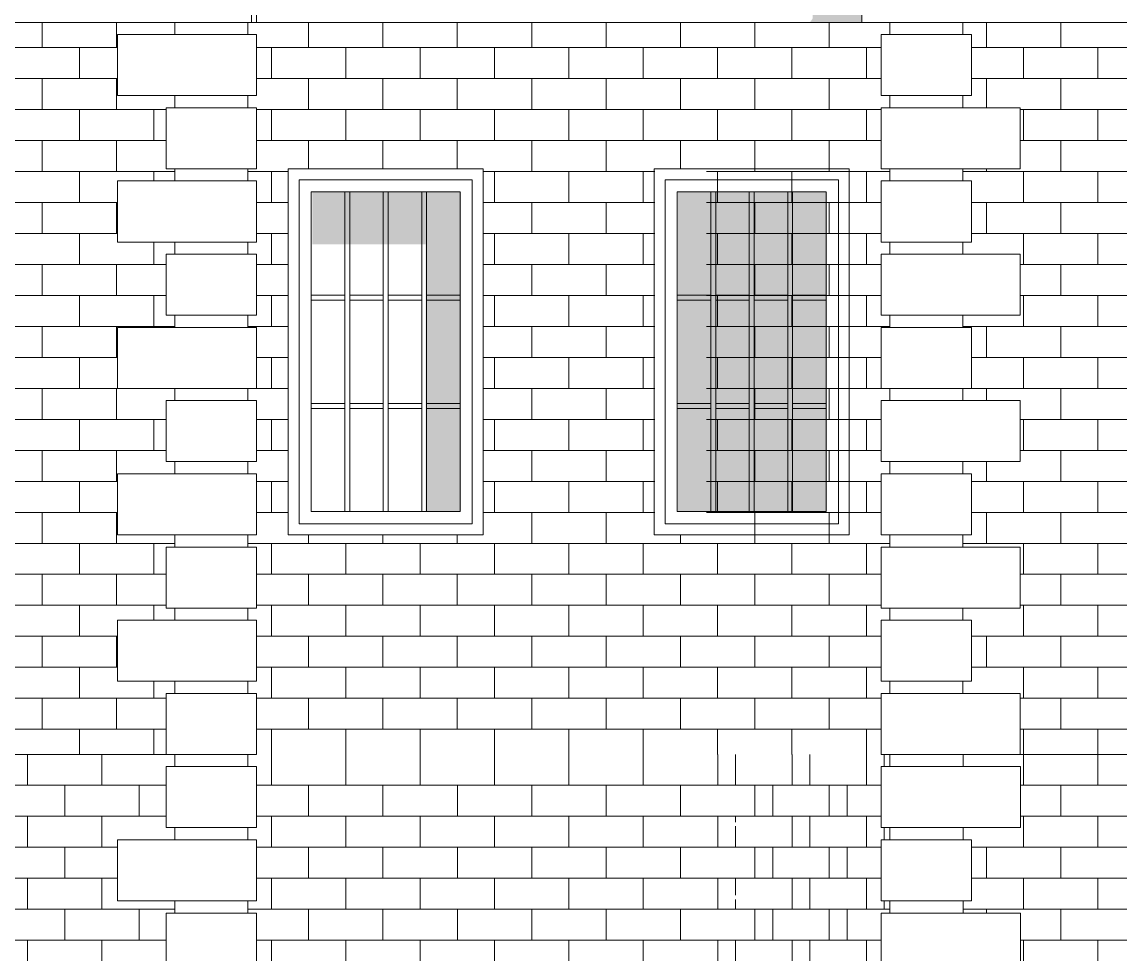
# Model space of a CAD drawing. Header units: feet. Extents: x -10410 to 374725, y -46422 to 88923.
# Drawn here: x 253658 to 258158, y 4969 to 8789 of the extents above; entities that cross this region are included whole.
import ezdxf

# ---------------------------------------------------------------- set-up
doc = ezdxf.new("R2010")
doc.units = ezdxf.units.FT
doc.header["$MEASUREMENT"] = 0
for name, color, linetype, lineweight in [('Интерьер - Мебель_Ном._пера__7', 7, 'Continuous', 20), ('Конструктив - Перекрытия_Ном._пера__120', 7, 'Continuous', 5), ('Конструктив - Стены Несущие_Ном._пера__1', 7, 'Continuous', 20), ('Конструктив - Стены Несущие_Ном._пера__120', 7, 'Continuous', 5)]:
    doc.layers.add(name, color=color, linetype=linetype, lineweight=lineweight)
doc.layers.add('Конструктив - Стены Несущие_Ном._пера__107', color=7, linetype='Continuous', lineweight=5, true_color=0xaaaaaa)
doc.layers.add('Конструктив - Стены Несущие_Ном._пера__161', color=7, linetype='Continuous', lineweight=15, true_color=0x6a6a6a)

msp = doc.modelspace()

# ---------------------------------------------------------------- hatches: boundary and pattern name
at = {"layer": 'Конструктив - Перекрытия_Ном._пера__120', "linetype": 'Continuous', "lineweight": 0, "true_color": 0x000000}
msp.add_hatch(color=18, dxfattribs=at).paths.add_polyline_path([(256898.9951, 8803.30715), (256887.62879, 8787.21991), (257099.5918, 8787.21988), (257099.5918, 9087.2199), (256898.9951, 9087.21987)])
at = {"layer": 'Конструктив - Стены Несущие_Ном._пера__107', "linetype": 'Continuous'}
h = msp.add_hatch(dxfattribs=at)
h.set_pattern_fill('ЧЕРЕПИЦА_02', color=256, style=0, pattern_type=2)
h.set_pattern_definition([(0, (252674.43, 7287.22), (0, 127), []), (90, (252674.43, 7287.22), (-304.8, 0), [127, -127]), (90, (252826.83, 7414.22), (-304.8, 0), [127, -127])])
h.paths.add_polyline_path([(251064.43283, 6937.2199), (251099.4328, 6937.2199), (251099.4328, 6687.21988), (251064.43283, 6687.21988), (251064.43283, 6637.21988), (251299.43283, 6637.21988), (251299.43283, 6387.21986), (251064.43283, 6387.21986), (251064.43283, 6337.21987), (251099.4328, 6337.21987), (251099.4328, 6087.2199), (251064.43283, 6087.2199), (251064.43283, 6037.2199), (251299.43283, 6037.2199), (251299.43283, 5787.21988), (254249.43283, 5787.21988), (254249.43283, 6037.2199), (254284.43281, 6037.2199), (254284.43281, 6087.2199), (254049.43281, 6087.2199), (254049.43281, 6337.21987), (254284.43281, 6337.21987), (254284.43281, 6387.21986), (254249.43283, 6387.21986), (254249.43283, 6637.21988), (254284.43281, 6637.21988), (254284.43281, 6687.21988), (254049.43281, 6687.21988), (254049.43281, 6937.2199), (254284.43281, 6937.2199), (254284.43281, 6987.21989), (254249.43283, 6987.21989), (254249.43283, 7237.21987), (254284.43281, 7237.21987), (254284.43281, 7287.21986), (254049.43281, 7287.21986), (254049.43281, 7537.21988), (254284.43281, 7537.21988), (254284.43281, 7587.21987), (254249.43283, 7587.21987), (254249.43283, 7837.21989), (254284.43281, 7837.21989), (254284.43281, 7887.21989), (254049.43281, 7887.21989), (254049.43281, 8137.21986), (254284.43281, 8137.21986), (254284.43281, 8187.2199), (254249.43283, 8187.2199), (254249.43283, 8437.21988), (254284.43281, 8437.21988), (254284.43281, 8487.21987), (254049.43281, 8487.21987), (254049.43281, 8737.21989), (254284.43281, 8737.21989), (254284.43281, 8787.21988), (251064.43283, 8787.21988), (251064.43283, 8737.21989), (251099.4328, 8737.21989), (251099.4328, 8487.21987), (251064.43283, 8487.21987), (251064.43283, 8437.21988), (251299.43283, 8437.21988), (251299.43283, 8187.2199), (251064.43283, 8187.2199), (251064.43283, 8137.21986), (251099.4328, 8137.21986), (251099.4328, 7887.21989), (251064.43283, 7887.21989), (251064.43283, 7837.21989), (251299.43283, 7837.21989), (251299.43283, 7587.21987), (251064.43283, 7587.21987), (251064.43283, 7537.21988), (251099.4328, 7537.21988), (251099.4328, 7287.21986), (251064.43283, 7287.21986), (251064.43283, 7237.21987), (251299.43283, 7237.21987), (251299.43283, 6987.21989), (251064.43283, 6987.21989)])
h.paths.add_polyline_path([(251949.37019, 7884.30984), (252149.37017, 7884.30984), (252149.37017, 6687.21988), (253049.37016, 6687.21988), (253049.37016, 7884.30984), (253249.37019, 7884.30984), (253249.37019, 8387.21988), (252599.36992, 8446.08595), (251949.37019, 8387.21993)], flags=0)
h = msp.add_hatch(dxfattribs=at)
h.set_pattern_fill('ЧЕРЕПИЦА_02', color=256, style=0, pattern_type=2)
h.set_pattern_definition([(0, (255899.45, 7287.22), (0, 127), []), (90, (255899.45, 7287.22), (-304.8, 0), [127, -127]), (90, (256051.85, 7414.22), (-304.8, 0), [127, -127])])
h.paths.add_polyline_path([(254584.43283, 6637.21988), (254619.43283, 6637.21988), (254619.43283, 6387.21988), (254584.43283, 6387.21988), (254584.43283, 6337.21988), (254619.43283, 6337.21988), (254619.43283, 6087.21987), (254584.43283, 6087.21987), (254584.43283, 6037.21987), (254619.43283, 6037.21987), (254619.43283, 5787.21987), (257179.472, 5787.21987), (257179.472, 6037.21987), (257214.472, 6037.21987), (257214.472, 6087.21987), (257179.47205, 6087.21987), (257179.47205, 6337.21988), (257214.472, 6337.21988), (257214.472, 6387.21988), (257179.47205, 6387.21988), (257179.47205, 6637.21992), (257214.472, 6637.21988), (257214.472, 6687.21988), (257179.47205, 6687.21988), (257179.47205, 6937.21983), (257214.472, 6937.21988), (257214.472, 6987.21988), (257179.47205, 6987.21984), (257179.47205, 7237.21984), (257214.472, 7237.21988), (257214.472, 7287.21988), (257179.47205, 7287.21984), (257179.47205, 7537.21988), (257214.472, 7537.21988), (257214.472, 7587.21988), (257179.47205, 7587.21988), (257179.47205, 7837.21988), (257214.472, 7837.21988), (257214.472, 7887.21988), (257179.47205, 7887.21988), (257179.47205, 8137.21989), (257214.472, 8137.21989), (257214.472, 8187.21989), (257179.47205, 8187.21989), (257179.47205, 8437.21989), (257214.472, 8437.21989), (257214.472, 8487.21989), (257179.47205, 8487.21989), (257179.47205, 8737.21989), (257214.472, 8737.21989), (257214.472, 8787.21989), (254584.43283, 8787.21989), (254584.43283, 8737.21989), (254619.43283, 8737.21989), (254619.43283, 8487.21989), (254584.43283, 8487.21989), (254584.43283, 8437.21989), (254619.43283, 8437.21989), (254619.43283, 8187.21989), (254584.43283, 8187.21989), (254584.43283, 8137.21989), (254619.43283, 8137.21989), (254619.43283, 7887.21988), (254584.43283, 7887.21988), (254584.43283, 7837.21988), (254619.43283, 7837.21988), (254619.43283, 7587.21988), (254584.43283, 7587.21988), (254584.43283, 7537.21988), (254619.43283, 7537.21988), (254619.43283, 7287.21988), (254584.43283, 7287.21988), (254584.43283, 7237.21988), (254619.43283, 7237.21988), (254619.43283, 6987.21988), (254584.43283, 6987.21988), (254584.43283, 6937.21988), (254619.43283, 6937.21988), (254619.43283, 6687.21988), (254584.43283, 6687.21988)])
h.paths.add_polyline_path([(254749.36841, 6687.21988), (254749.36841, 8187.21989), (255548.95576, 8187.21989), (255548.95576, 6687.21992)], flags=0)
h.paths.add_polyline_path([(256251.56283, 6687.21992), (256251.56283, 8187.21989), (257049.47205, 8187.21989), (257049.47205, 6687.21992)], flags=0)
h = msp.add_hatch(dxfattribs=at)
h.set_pattern_fill('ЧЕРЕПИЦА_02', color=256, style=0, pattern_type=2)
h.set_pattern_definition([(0, (258981.95, 7287.22), (0, 127), []), (90, (258981.95, 7287.22), (-304.8, 0), [127, -127]), (90, (259134.35, 7414.22), (-304.8, 0), [127, -127])])
h.paths.add_polyline_path([(257514.47197, 6387.21988), (257514.47197, 6337.21988), (257549.47198, 6337.21988), (257549.47198, 6087.21988), (257514.47197, 6087.21988), (257514.47197, 6037.21987), (257749.47198, 6037.21987), (257749.47198, 5787.21987), (260449.43288, 5787.21987), (260449.43288, 6087.21988), (260349.43284, 6087.21988), (260349.43284, 6337.21988), (260449.43288, 6337.21988), (260449.43288, 6687.21988), (260349.43284, 6687.21988), (260349.43284, 6937.21988), (260449.43288, 6937.21988), (260449.43288, 7287.21988), (260349.43284, 7287.21988), (260349.43284, 7537.21989), (260449.43288, 7537.21989), (260449.43288, 7887.21984), (260349.43284, 7887.21984), (260349.43284, 8137.21989), (260449.43288, 8137.21989), (260449.43288, 8487.21989), (260349.43284, 8487.21989), (260349.43284, 8737.2199), (260449.43288, 8737.2199), (260449.43288, 8787.2199), (257514.47197, 8787.2199), (257514.47197, 8737.2199), (257549.47198, 8737.2199), (257549.47198, 8487.21989), (257514.47197, 8487.21989), (257514.47197, 8437.21989), (257749.47198, 8437.21985), (257749.47198, 8187.21989), (257514.47197, 8187.21989), (257514.47197, 8137.21989), (257549.47198, 8137.21989), (257549.47198, 7887.21989), (257514.47197, 7887.21989), (257514.47197, 7837.21989), (257749.47198, 7837.21989), (257749.47198, 7587.21989), (257514.47197, 7587.21989), (257514.47197, 7537.21989), (257549.47198, 7537.21989), (257549.47198, 7287.21988), (257514.47197, 7287.21988), (257514.47197, 7237.21988), (257749.47198, 7237.21988), (257749.47198, 6987.21988), (257514.47197, 6987.21988), (257514.47197, 6937.21988), (257549.47198, 6937.21988), (257549.47198, 6687.21988), (257514.47197, 6687.21988), (257514.47197, 6637.21988), (257749.47198, 6637.21988), (257749.47198, 6387.21988)])
h.paths.add_polyline_path([(258250.0643, 7884.30982), (258450.0643, 7884.30982), (258450.0643, 6687.21988), (259350.06427, 6687.21988), (259350.06431, 7884.30982), (259550.06431, 7884.30982), (259550.06431, 8387.21989), (258900.06404, 8446.08594), (258250.0643, 8387.21994)], flags=0)
h = msp.add_hatch(dxfattribs=at)
h.set_pattern_fill('ЧЕРЕПИЦА_02', color=256, style=0, pattern_type=2)
h.set_pattern_definition([(0, (252766.93, 4137.22), (0, 127), []), (90, (252766.93, 4137.22), (-304.8, 0), [127, -127]), (90, (252919.33, 4264.22), (-304.8, 0), [127, -127])])
h.paths.add_polyline_path([(251249.43282, 2787.21988), (251249.43282, 2737.21988), (251349.43282, 2737.21988), (251349.43282, 2487.21988), (254046.76352, 2487.21988), (254046.76352, 2737.21988), (254278.42618, 2737.21988), (254278.42618, 2787.21988), (254049.43287, 2787.21988), (254049.43287, 3037.21988), (254278.42618, 3037.21988), (254278.42618, 3087.21988), (254249.43287, 3087.21988), (254249.43287, 3337.21988), (254284.43287, 3337.21988), (254284.43287, 3387.21988), (254049.43287, 3387.21988), (254049.43287, 3637.21988), (254284.43287, 3637.21988), (254284.43287, 3687.21988), (254249.43287, 3687.21988), (254249.43287, 3937.21988), (254284.43287, 3937.21988), (254284.43287, 3987.21988), (254049.43287, 3987.21988), (254049.43287, 4237.21988), (254284.43287, 4237.21988), (254284.43287, 4287.21988), (254249.43287, 4287.21988), (254249.43287, 4537.21988), (254284.43287, 4537.21988), (254284.43287, 4587.21988), (254049.43287, 4587.21988), (254049.43287, 4837.21988), (254284.43287, 4837.21988), (254284.43287, 4887.21988), (254249.43287, 4887.21988), (254249.43287, 5137.21988), (254284.43287, 5137.21988), (254284.43287, 5187.21988), (254049.43287, 5187.21988), (254049.43287, 5437.21988), (254284.43287, 5437.21988), (254284.43287, 5487.21988), (254249.43287, 5487.21988), (254249.43287, 5737.21988), (254284.43287, 5737.21988), (254284.43287, 5787.21988), (251249.43282, 5787.21988), (251249.43282, 5737.21988), (251349.43282, 5737.21988), (251349.43282, 5487.21988), (251249.43282, 5487.21988), (251249.43282, 5137.21988), (251349.43282, 5137.21988), (251349.43282, 4887.21988), (251249.43282, 4887.21988), (251249.43282, 4537.21988), (251349.43282, 4537.21988), (251349.43282, 4287.21988), (251249.43282, 4287.21988), (251249.43282, 3937.21988), (251349.43282, 3937.21988), (251349.43282, 3687.21988), (251249.43282, 3687.21988), (251249.43282, 3337.21988), (251349.43282, 3337.21988), (251349.43282, 3087.21988), (251249.43282, 3087.21988), (251249.43282, 3037.21988), (251349.43282, 3037.21988), (251349.43282, 2787.21988)])
h.paths.add_polyline_path([(251949.37018, 4584.30982), (252149.37018, 4584.30982), (252149.37013, 3387.21988), (253049.37018, 3387.21993), (253049.37018, 4584.30982), (253249.37018, 4584.30982), (253249.37018, 5087.21988), (252599.36993, 5146.08593), (251949.37018, 5087.21993)], flags=0)
h = msp.add_hatch(dxfattribs=at)
h.set_pattern_fill('ЧЕРЕПИЦА_02', color=256, style=0, pattern_type=2)
h.set_pattern_definition([(0, (255899.71, 4137.22), (0, 127), []), (90, (255899.7, 4137.22), (-304.8, 0), [127, -127]), (90, (256052.1, 4264.22), (-304.8, 0), [127, -127])])
h.paths.add_polyline_path([(254584.43283, 5137.21988), (254619.43283, 5137.21988), (254619.43283, 4887.21988), (254584.43283, 4887.21988), (254584.43283, 4837.21988), (254619.43283, 4837.21988), (254619.43283, 4587.21988), (254584.43283, 4587.21988), (254584.43283, 4537.21988), (254619.43283, 4537.21988), (254619.43283, 4287.21988), (254584.43283, 4287.21988), (254584.43283, 4237.21988), (254619.43283, 4237.21988), (254619.43283, 3987.21988), (254584.43283, 3987.21988), (254584.43283, 3937.21988), (254619.43283, 3937.21988), (254619.43283, 3687.21988), (254584.43283, 3687.21988), (254584.43283, 3637.21988), (254619.43283, 3637.21988), (254619.43283, 3387.21988), (254584.43283, 3387.21988), (254584.43283, 3337.21988), (254619.43283, 3337.21988), (254619.43283, 3087.21987), (254584.43283, 3087.21987), (254584.43283, 3037.21987), (254619.43283, 3037.21987), (254619.43283, 2787.21987), (254584.43283, 2787.21987), (254584.43283, 2737.21987), (254619.43283, 2737.21987), (254619.43283, 2487.21987), (257179.99494, 2487.21987), (257179.99494, 2737.21992), (257214.99494, 2737.21987), (257214.99494, 2787.21987), (257179.99494, 2787.21987), (257179.99494, 3037.21987), (257214.99494, 3037.21987), (257214.99494, 3087.21987), (257179.99494, 3087.21987), (257179.99494, 3337.21992), (257214.99494, 3337.21988), (257214.99494, 3387.21988), (257179.99494, 3387.21992), (257179.99494, 3637.21993), (257214.99494, 3637.21988), (257214.99494, 3687.21988), (257179.99494, 3687.21993), (257179.99494, 3937.21993), (257214.99494, 3937.21988), (257214.99494, 3987.21988), (257179.99494, 3987.21993), (257179.99494, 4237.21993), (257214.99494, 4237.21988), (257214.99494, 4287.21988), (257179.99494, 4287.21988), (257179.99494, 4537.21988), (257214.99494, 4537.21988), (257214.99494, 4587.21988), (257179.99494, 4587.21988), (257179.99494, 4837.21988), (257214.99494, 4837.21988), (257214.99494, 4887.21988), (257179.99494, 4887.21983), (257179.99494, 5137.21988), (257214.99494, 5137.21988), (257214.99494, 5187.21988), (257179.99494, 5187.21988), (257179.99494, 5437.21988), (257214.99494, 5437.21988), (257214.99494, 5487.21988), (257179.99494, 5487.21988), (257179.99494, 5737.21988), (257214.99494, 5737.21988), (257214.99494, 5787.21988), (254584.43283, 5787.21988), (254584.43283, 5737.21988), (254619.43283, 5737.21988), (254619.43283, 5487.21988), (254584.43283, 5487.21988), (254584.43283, 5437.21988), (254619.43283, 5437.21988), (254619.43283, 5187.21988), (254584.43283, 5187.21988)])
h.paths.add_polyline_path([(254799.36846, 4787.21993), (255398.95579, 4787.21988), (255398.95579, 3378.74018), (254799.36846, 3378.74018)], flags=0)
h.paths.add_polyline_path([(256381.93839, 4787.21983), (256998.9023, 4787.21983), (256998.9023, 3387.21988), (256473.20122, 3387.21988), (256398.9023, 3387.21988), (256381.93839, 3387.21988)], flags=0)
h = msp.add_hatch(dxfattribs=at)
h.set_pattern_fill('ЧЕРЕПИЦА_02', color=256, style=0, pattern_type=2)
h.set_pattern_definition([(0, (258982.21, 4137.22), (0, 127), []), (90, (258982.2, 4137.22), (-304.8, 0), [127, -127]), (90, (259134.6, 4264.22), (-304.8, 0), [127, -127])])
h.paths.add_polyline_path([(257549.99492, 3987.21988), (257514.99492, 3987.21988), (257514.99492, 3937.21988), (257749.99497, 3937.21988), (257749.99497, 3687.21988), (257514.99492, 3687.21988), (257514.99492, 3637.21988), (257549.99492, 3637.21988), (257549.99492, 3387.21988), (257514.99492, 3387.21988), (257514.99492, 3337.21988), (257749.99497, 3337.21988), (257749.99497, 3087.21992), (257514.99492, 3087.21987), (257514.99492, 3037.21987), (257749.99497, 3037.21992), (257749.99497, 2787.21987), (257514.99492, 2787.21987), (257514.99492, 2737.21987), (257749.99497, 2737.21987), (257749.99497, 2487.21987), (260349.43283, 2487.21987), (260349.43283, 2737.21987), (260449.43283, 2737.21987), (260449.43283, 2787.21987), (260349.43283, 2787.21987), (260349.43283, 3037.21987), (260449.43283, 3037.21987), (260449.43283, 3387.21992), (260349.43283, 3387.21992), (260349.43283, 3637.21988), (260449.43283, 3637.21988), (260449.43283, 3987.21988), (260349.43283, 3987.21988), (260349.43283, 4237.21988), (260449.43283, 4237.21988), (260449.43283, 4587.21988), (260349.43283, 4587.21988), (260349.43283, 4837.21988), (260449.43283, 4837.21988), (260449.43283, 5187.21988), (260349.43283, 5187.21988), (260349.43283, 5437.21988), (260449.43283, 5437.21988), (260449.43283, 5787.21983), (257514.99492, 5787.21988), (257514.99492, 5737.21988), (257749.99497, 5737.21993), (257749.99497, 5487.21988), (257514.99492, 5487.21988), (257514.99492, 5437.21988), (257549.99492, 5437.21988), (257549.99492, 5187.21988), (257514.99492, 5187.21988), (257514.99492, 5137.21988), (257749.99497, 5137.21983), (257749.99497, 4887.21988), (257514.99492, 4887.21988), (257514.99492, 4837.21988), (257549.99492, 4837.21988), (257549.99492, 4587.21988), (257514.99492, 4587.21988), (257514.99492, 4537.21988), (257749.99497, 4537.21988), (257749.99497, 4287.21988), (257514.99492, 4287.21988), (257514.99492, 4237.21988), (257549.99492, 4237.21988)])
h.paths.add_polyline_path([(258250.06431, 4584.30982), (258450.06431, 4584.30982), (258450.06431, 3387.21988), (259350.06436, 3387.21988), (259350.06431, 4584.30982), (259550.06431, 4584.30982), (259550.06431, 5087.21988), (258900.06407, 5146.08593), (258250.06431, 5087.21993)], flags=0)
at = {"layer": 'Конструктив - Стены Несущие_Ном._пера__120', "linetype": 'Continuous', "lineweight": 0, "true_color": 0x000000}
for points in [[(255047.89637, 8092.21989), (255457.89636, 8092.21989), (255457.89636, 7877.45255), (255457.89636, 6782.21987), (255312.89633, 6782.21987), (255312.89633, 7877.45255), (255047.89637, 7877.45255), (254847.89637, 7877.45255), (254847.89637, 8092.21989)], [(256546.93114, 8092.21989), (256956.93114, 8092.21989), (256956.93114, 7877.45255), (256956.93114, 6782.21987), (256811.9311, 6782.21987), (256346.93115, 6782.21987), (256346.93115, 7877.45255), (256346.93115, 8092.21989)]]:
    msp.add_hatch(color=18, dxfattribs=at).paths.add_polyline_path(points)
at = {"layer": 'Конструктив - Стены Несущие_Ном._пера__161', "linetype": 'Continuous'}
h = msp.add_hatch(dxfattribs=at)
h.set_pattern_fill('ЧЕРЕПИЦА_02', color=256, style=0, pattern_type=2)
h.set_pattern_definition([(0, (255899.45, 7287.22), (0, 127), []), (90, (255899.45, 7287.22), (-304.8, 0), [127, -127]), (90, (256051.85, 7414.22), (-304.8, 0), [127, -127])])
h.paths.add_polyline_path([(254584.43283, 8787.21989), (254584.43283, 8737.21989), (254619.43283, 8737.21989), (254619.43283, 8575.08767), (256737.62861, 8575.08771), (256677.63518, 8490.17721), (256463.41195, 8187.21984), (256463.41195, 6687.21988), (256578.43126, 6687.21997), (256559.472, 6660.40746), (256559.472, 6410.40746), (256594.82735, 6410.40746), (256559.472, 6360.40746), (256559.472, 6110.40742), (256594.82735, 6110.4075), (256559.472, 6060.4075), (256559.472, 5810.40746), (256594.82735, 5810.40746), (256578.43126, 5787.21996), (257179.47201, 5787.21987), (257179.47201, 6037.21987), (257214.47201, 6037.21987), (257214.47201, 6087.21987), (257179.47201, 6087.21987), (257179.47201, 6337.21988), (257214.47201, 6337.21988), (257214.47201, 6387.21988), (257179.47201, 6387.21988), (257179.47201, 6637.21988), (257214.47201, 6637.21988), (257214.47201, 6687.21988), (257179.47201, 6687.21988), (257179.47201, 6937.21988), (257214.47201, 6937.21988), (257214.47201, 6987.21988), (257179.47201, 6987.21988), (257179.47201, 7237.21988), (257214.47201, 7237.21988), (257214.47201, 7287.21988), (257179.47201, 7287.21988), (257179.47201, 7537.21989), (257214.47201, 7537.21989), (257214.47201, 7587.21989), (257179.47201, 7587.21989), (257179.47201, 7837.21989), (257214.47201, 7837.21989), (257214.47201, 7887.21989), (257179.47201, 7887.21989), (257179.47201, 8137.21989), (257214.47201, 8137.21989), (257214.47201, 8187.21989), (257179.47201, 8187.21989), (257179.47201, 8437.21989), (257214.47201, 8437.21989), (257214.47201, 8487.21989), (257179.47201, 8487.21989), (257179.47201, 8737.21989), (257214.47201, 8737.21989), (257214.47201, 8787.21989)])
h = msp.add_hatch(dxfattribs=at)
h.set_pattern_fill('ЧЕРЕПИЦА_02', color=256, style=0, pattern_type=2)
h.set_pattern_definition([(0, (256887.23, 4137.22), (0, 127), []), (90, (256887.23, 4137.22), (-304.8, 0), [127, -127]), (90, (257039.63, 4264.22), (-304.8, 0), [127, -127])])
h.paths.add_polyline_path([(256594.82721, 5510.40743), (256559.47192, 5460.40743), (256559.47202, 5210.40753), (256594.8273, 5210.40753), (256559.47202, 5160.40753), (256559.47202, 4910.40748), (256609.99494, 4910.40748), (256609.99494, 4787.21988), (256998.9023, 4787.21988), (256998.9023, 3387.21988), (257049.47197, 3387.21988), (257049.47197, 3372.2214), (256609.99494, 3372.2214), (256609.99494, 3287.21988), (256609.99494, 3181.11823), (256645.35027, 3181.11823), (256609.99499, 3131.11823), (256609.99499, 2881.11818), (256645.35027, 2881.11818), (256609.99499, 2831.11823), (256609.99494, 2581.11813), (256645.35027, 2581.11813), (256609.99494, 2531.11808), (256609.99499, 2487.21997), (257179.99494, 2487.21987), (257179.99494, 2737.21992), (257214.99494, 2737.21987), (257214.99494, 2787.21987), (257179.99494, 2787.21987), (257179.99494, 3037.21987), (257214.99494, 3037.21987), (257214.99494, 3087.21987), (257179.99494, 3087.21987), (257179.99494, 3337.21992), (257214.99494, 3337.21988), (257214.99494, 3387.21988), (257179.99494, 3387.21988), (257179.99494, 3637.21988), (257214.99494, 3637.21988), (257214.99494, 3687.21988), (257179.99494, 3687.21988), (257179.99494, 3937.21988), (257214.99494, 3937.21988), (257214.99494, 3987.21988), (257179.99494, 3987.21988), (257179.99494, 4237.21988), (257214.99494, 4237.21988), (257214.99494, 4287.21988), (257179.99494, 4287.21988), (257179.99494, 4537.21988), (257214.99494, 4537.21988), (257214.99494, 4587.21988), (257179.99494, 4587.21988), (257179.99494, 4837.21988), (257214.99494, 4837.21988), (257214.99494, 4887.21988), (257179.99494, 4887.21988), (257179.99494, 5137.21988), (257214.99494, 5137.21988), (257214.99494, 5187.21988), (257179.99494, 5187.21988), (257179.99494, 5437.21988), (257214.99494, 5437.21988), (257214.99494, 5487.21988), (257179.99494, 5487.21988), (257179.99494, 5737.21988), (257214.99494, 5737.21988), (257214.99494, 5787.21988), (256578.43121, 5787.21983), (256559.47192, 5760.40758), (256559.47192, 5510.40743)])

# ---------------------------------------------------------------- linework, layer by layer
at = {"layer": 'Интерьер - Мебель_Ном._пера__7', "linetype": 'Continuous'}
for p, q in [((254619.43283, 8787.21988), (254619.43283, 9037.21988)), ((254284.43283, 8737.21988), (254284.43283, 8787.21988)), ((254584.43283, 8737.21988), (254584.43283, 8787.21988)), ((254619.43283, 8787.21988), (254598.87096, 8787.21988)), ((257214.47198, 8737.21988), (257214.47198, 8787.21988)), ((257514.47198, 8737.21988), (257514.47198, 8787.21988)), ((254619.43283, 8737.21988), (254049.43283, 8737.21988)), ((254049.43283, 8487.21988), (254049.43283, 8737.21988)), ((254619.43283, 8487.21988), (254619.43283, 8737.21988)), ((257549.47198, 8737.21988), (257179.47198, 8737.21988)), ((257179.47198, 8487.21988), (257179.47198, 8737.21988)), ((257549.47198, 8487.21988), (257549.47198, 8737.21988)), ((254619.43283, 8487.21988), (254049.43283, 8487.21988)), ((254284.43283, 8437.21988), (254284.43283, 8487.21988)), ((254584.43283, 8437.21988), (254584.43283, 8487.21988)), ((257549.47198, 8487.21988), (257179.47198, 8487.21988)), ((257214.47198, 8437.21988), (257214.47198, 8487.21988)), ((257514.47198, 8437.21988), (257514.47198, 8487.21988)), ((254619.43283, 8437.21988), (254249.43283, 8437.21988)), ((254249.43283, 8187.21988), (254249.43283, 8437.21988)), ((254619.43283, 8187.21988), (254619.43283, 8437.21988)), ((257749.47198, 8437.21988), (257179.47198, 8437.21988)), ((257179.47198, 8187.21988), (257179.47198, 8437.21988)), ((257749.47198, 8187.21988), (257749.47198, 8437.21988)), ((254619.43283, 8187.21988), (254249.43283, 8187.21988)), ((254284.43283, 8137.21988), (254284.43283, 8187.21988)), ((254584.43283, 8137.21988), (254584.43283, 8187.21988)), ((257749.47198, 8187.21988), (257179.47198, 8187.21988)), ((257214.47198, 8137.21988), (257214.47198, 8187.21988)), ((257514.47198, 8137.21988), (257514.47198, 8187.21988)), ((254619.43283, 8137.21988), (254049.43283, 8137.21988)), ((254049.43283, 7887.21988), (254049.43283, 8137.21988)), ((254619.43283, 7887.21988), (254619.43283, 8137.21988)), ((257549.47198, 8137.21988), (257179.47198, 8137.21988)), ((257179.47198, 7887.21988), (257179.47198, 8137.21988)), ((257549.47198, 7887.21988), (257549.47198, 8137.21988)), ((254619.43283, 7887.21988), (254049.43283, 7887.21988)), ((254284.43283, 7837.21988), (254284.43283, 7887.21988)), ((254584.43283, 7837.21988), (254584.43283, 7887.21988)), ((257549.47198, 7887.21988), (257179.47198, 7887.21988)), ((257214.47198, 7837.21988), (257214.47198, 7887.21988)), ((257514.47198, 7837.21988), (257514.47198, 7887.21988)), ((254619.43283, 7837.21988), (254249.43283, 7837.21988)), ((254249.43283, 7587.21988), (254249.43283, 7837.21988)), ((254619.43283, 7587.21988), (254619.43283, 7837.21988)), ((257749.47198, 7837.21988), (257179.47198, 7837.21988)), ((257179.47198, 7587.21988), (257179.47198, 7837.21988)), ((257749.47198, 7587.21988), (257749.47198, 7837.21988)), ((254619.43283, 7587.21988), (254249.43283, 7587.21988)), ((254284.43283, 7537.21988), (254284.43283, 7587.21988)), ((254584.43283, 7537.21988), (254584.43283, 7587.21988)), ((257749.47198, 7587.21988), (257179.47198, 7587.21988)), ((257214.47198, 7537.21988), (257214.47198, 7587.21988)), ((257514.47198, 7537.21988), (257514.47198, 7587.21988)), ((254619.43283, 7537.21988), (254049.43283, 7537.21988)), ((254049.43283, 7287.21988), (254049.43283, 7537.21988)), ((254619.43283, 7287.21988), (254619.43283, 7537.21988)), ((257549.47198, 7537.21988), (257179.47198, 7537.21988)), ((257179.47198, 7287.21988), (257179.47198, 7537.21988)), ((257549.47198, 7287.21988), (257549.47198, 7537.21988)), ((254619.43283, 7287.21988), (254049.43283, 7287.21988)), ((254284.43283, 7237.21988), (254284.43283, 7287.21988)), ((254584.43283, 7237.21988), (254584.43283, 7287.21988)), ((257549.47198, 7287.21988), (257179.47198, 7287.21988)), ((257214.47198, 7237.21988), (257214.47198, 7287.21988)), ((257514.47198, 7237.21988), (257514.47198, 7287.21988)), ((254619.43283, 7237.21988), (254249.43283, 7237.21988)), ((254249.43283, 6987.21988), (254249.43283, 7237.21988)), ((254619.43283, 6987.21988), (254619.43283, 7237.21988)), ((257749.47198, 7237.21988), (257179.47198, 7237.21988)), ((257179.47198, 6987.21988), (257179.47198, 7237.21988)), ((257749.47198, 6987.21988), (257749.47198, 7237.21988)), ((254619.43283, 6987.21988), (254249.43283, 6987.21988)), ((254284.43283, 6937.21988), (254284.43283, 6987.21988)), ((254584.43283, 6937.21988), (254584.43283, 6987.21988)), ((257749.47198, 6987.21988), (257179.47198, 6987.21988)), ((257214.47198, 6937.21988), (257214.47198, 6987.21988)), ((257514.47198, 6937.21988), (257514.47198, 6987.21988)), ((254619.43283, 6937.21988), (254049.43283, 6937.21988)), ((254049.43283, 6687.21988), (254049.43283, 6937.21988)), ((254619.43283, 6687.21988), (254619.43283, 6937.21988)), ((257549.47198, 6937.21988), (257179.47198, 6937.21988)), ((257179.47198, 6687.21988), (257179.47198, 6937.21988)), ((257549.47198, 6687.21988), (257549.47198, 6937.21988)), ((254619.43283, 6687.21988), (254049.43283, 6687.21988)), ((254284.43283, 6637.21988), (254284.43283, 6687.21988)), ((254584.43283, 6637.21988), (254584.43283, 6687.21988)), ((257549.47198, 6687.21988), (257179.47198, 6687.21988)), ((257214.47198, 6637.21988), (257214.47198, 6687.21988)), ((257514.47198, 6637.21988), (257514.47198, 6687.21988)), ((254619.43283, 6637.21988), (254249.43283, 6637.21988)), ((254249.43283, 6387.21988), (254249.43283, 6637.21988)), ((254619.43283, 6387.21988), (254619.43283, 6637.21988)), ((257749.47198, 6637.21988), (257179.47198, 6637.21988)), ((257179.47198, 6387.21988), (257179.47198, 6637.21988)), ((257749.47198, 6387.21988), (257749.47198, 6637.21988)), ((254619.43283, 6387.21988), (254249.43283, 6387.21988)), ((254284.43283, 6337.21988), (254284.43283, 6387.21988)), ((254584.43283, 6337.21988), (254584.43283, 6387.21988)), ((257749.47198, 6387.21988), (257179.47198, 6387.21988)), ((257214.47198, 6337.21988), (257214.47198, 6387.21988)), ((257514.47198, 6337.21988), (257514.47198, 6387.21988)), ((254619.43283, 6337.21988), (254049.43283, 6337.21988)), ((254049.43283, 6087.21988), (254049.43283, 6337.21988)), ((254619.43283, 6087.21988), (254619.43283, 6337.21988)), ((257549.47198, 6337.21988), (257179.47198, 6337.21988)), ((257179.47198, 6087.21988), (257179.47198, 6337.21988)), ((257549.47198, 6087.21988), (257549.47198, 6337.21988)), ((254619.43283, 6087.21988), (254049.43283, 6087.21988)), ((254284.43283, 6037.21988), (254284.43283, 6087.21988)), ((254584.43283, 6037.21988), (254584.43283, 6087.21988)), ((257549.47198, 6087.21988), (257179.47198, 6087.21988)), ((257214.47198, 6037.21988), (257214.47198, 6087.21988)), ((257514.47198, 6037.21988), (257514.47198, 6087.21988)), ((254619.43283, 6037.21988), (254249.43283, 6037.21988)), ((254249.43283, 5787.21988), (254249.43283, 6037.21988)), ((254619.43283, 5787.21988), (254619.43283, 6037.21988)), ((257749.47198, 6037.21988), (257179.47198, 6037.21988)), ((257179.47198, 5787.21988), (257179.47198, 6037.21988)), ((257749.47198, 5787.21988), (257749.47198, 6037.21988)), ((254249.43283, 5787.21988), (254049.43283, 5787.21988)), ((254619.43283, 5787.21988), (254249.43283, 5787.21988)), ((254284.43283, 5737.21988), (254284.43283, 5787.21988)), ((254584.43283, 5737.21988), (254584.43283, 5787.21988)), ((257749.47198, 5787.21988), (257179.47198, 5787.21988)), ((257214.99492, 5737.21988), (257214.99492, 5787.21988)), ((257514.99492, 5737.21988), (257514.99492, 5787.21988)), ((254619.43283, 5737.21988), (254249.43283, 5737.21988)), ((254249.43283, 5487.21988), (254249.43283, 5737.21988)), ((254619.43283, 5487.21988), (254619.43283, 5737.21988)), ((257749.99492, 5737.21988), (257179.99492, 5737.21988)), ((257179.99492, 5487.21988), (257179.99492, 5737.21988)), ((257749.99492, 5487.21988), (257749.99492, 5737.21988)), ((254619.43283, 5487.21988), (254249.43283, 5487.21988)), ((254284.43283, 5437.21988), (254284.43283, 5487.21988)), ((254584.43283, 5437.21988), (254584.43283, 5487.21988)), ((257749.99492, 5487.21988), (257179.99492, 5487.21988)), ((257214.99492, 5437.21988), (257214.99492, 5487.21988)), ((257514.99492, 5437.21988), (257514.99492, 5487.21988)), ((254619.43283, 5437.21988), (254049.43283, 5437.21988)), ((254049.43283, 5187.21988), (254049.43283, 5437.21988)), ((254619.43283, 5187.21988), (254619.43283, 5437.21988)), ((257549.99492, 5437.21988), (257179.99492, 5437.21988)), ((257179.99492, 5187.21988), (257179.99492, 5437.21988)), ((257549.99492, 5187.21988), (257549.99492, 5437.21988)), ((254619.43283, 5187.21988), (254049.43283, 5187.21988)), ((254284.43283, 5137.21988), (254284.43283, 5187.21988)), ((254584.43283, 5137.21988), (254584.43283, 5187.21988)), ((257549.99492, 5187.21988), (257179.99492, 5187.21988)), ((257214.99492, 5137.21988), (257214.99492, 5187.21988)), ((257514.99492, 5137.21988), (257514.99492, 5187.21988)), ((254619.43283, 5137.21988), (254249.43283, 5137.21988)), ((254249.43283, 4887.21988), (254249.43283, 5137.21988)), ((254619.43283, 4887.21988), (254619.43283, 5137.21988)), ((257749.99492, 5137.21988), (257179.99492, 5137.21988)), ((257179.99492, 4887.21988), (257179.99492, 5137.21988)), ((257749.99492, 4887.21988), (257749.99492, 5137.21988))]:
    msp.add_line(p, q, dxfattribs=at)
at = {"layer": 'Конструктив - Перекрытия_Ном._пера__120', "linetype": 'Continuous'}
for p, q in [((254598.87096, 9087.21988), (254598.87096, 8787.21988)), ((257099.5918, 9087.21988), (257099.5918, 8787.21988)), ((257099.80814, 9087.21988), (257099.80814, 8787.21988)), ((254598.87096, 8787.21988), (250699.43299, 8787.21988)), ((257099.5918, 8787.21988), (254619.43283, 8787.21988)), ((257099.80814, 8787.21988), (257099.5918, 8787.21988)), ((260999.43282, 8787.21988), (257099.80814, 8787.21988))]:
    msp.add_line(p, q, dxfattribs=at)
at = {"layer": 'Конструктив - Стены Несущие_Ном._пера__1', "linetype": 'Continuous'}
for p, q in [((255548.95577, 8187.21989), (254748.95577, 8187.21989)), ((254748.95577, 8187.21989), (254748.95577, 6687.21989)), ((255548.95577, 6687.21989), (255548.95577, 8187.21989)), ((256248.90228, 8187.21989), (256248.90228, 6687.21989)), ((257048.90228, 8187.21989), (256248.90228, 8187.21989)), ((257048.90228, 6687.21989), (257048.90228, 8187.21989)), ((254748.95577, 6687.21989), (255548.95577, 6687.21989)), ((256248.90228, 6687.21989), (257048.90228, 6687.21989)), ((254049.43283, 5787.21988), (251299.43283, 5787.21988)), ((260349.43283, 5787.21988), (257749.47198, 5787.21988))]:
    msp.add_line(p, q, dxfattribs=at)
at = {"layer": 'Конструктив - Стены Несущие_Ном._пера__120', "linetype": 'Continuous'}
for p, q in [((254793.95577, 8142.21989), (254793.95577, 8092.21989)), ((255503.95577, 8142.21989), (254793.95577, 8142.21989)), ((255503.95577, 8092.21989), (255503.95577, 8142.21989)), ((256293.90228, 8142.21989), (256293.90228, 8092.21989)), ((257003.90228, 8142.21989), (256293.90228, 8142.21989)), ((257003.90228, 8092.21989), (257003.90228, 8142.21989)), ((254793.95577, 8092.21989), (254793.95577, 6782.21989)), ((254843.95577, 6782.21989), (254843.95577, 8092.21989)), ((254843.95577, 8092.21989), (255453.95577, 8092.21989)), ((254981.45577, 8092.21989), (254981.45577, 7668.88656)), ((255001.45577, 7668.88656), (255001.45577, 8092.21989)), ((255138.95577, 8092.21989), (255138.95577, 7668.88656)), ((255158.95577, 7668.88656), (255158.95577, 8092.21989)), ((255296.45577, 8092.21989), (255296.45577, 7668.88656)), ((255316.45577, 7668.88656), (255316.45577, 8092.21989)), ((255453.95577, 8092.21989), (255453.95577, 6782.21989)), ((255503.95577, 6782.21989), (255503.95577, 8092.21989)), ((256293.90228, 8092.21989), (256293.90228, 6782.21989)), ((256343.90228, 6782.21989), (256343.90228, 8092.21989)), ((256343.90228, 8092.21989), (256953.90228, 8092.21989)), ((256481.40228, 8092.21989), (256481.40228, 7668.88656)), ((256501.40228, 7668.88656), (256501.40228, 8092.21989)), ((256638.90228, 8092.21989), (256638.90228, 7668.88656)), ((256658.90228, 7668.88656), (256658.90228, 8092.21989)), ((256796.40228, 8092.21989), (256796.40228, 7668.88656)), ((256816.40228, 7668.88656), (256816.40228, 8092.21989)), ((256953.90228, 8092.21989), (256953.90228, 6782.21989)), ((257003.90228, 6782.21989), (257003.90228, 8092.21989)), ((254981.45577, 7668.88656), (254843.95577, 7668.88656)), ((254981.45577, 7648.88656), (254981.45577, 7668.88656)), ((255138.95577, 7668.88656), (255001.45577, 7668.88656)), ((255001.45577, 7668.88656), (255001.45577, 7648.88656)), ((255138.95577, 7648.88656), (255138.95577, 7668.88656)), ((255296.45577, 7668.88656), (255158.95577, 7668.88656)), ((255158.95577, 7668.88656), (255158.95577, 7648.88656)), ((255296.45577, 7648.88656), (255296.45577, 7668.88656)), ((255453.95577, 7668.88656), (255316.45577, 7668.88656)), ((255316.45577, 7668.88656), (255316.45577, 7648.88656)), ((256481.40228, 7668.88656), (256343.90228, 7668.88656)), ((256481.40228, 7648.88656), (256481.40228, 7668.88656)), ((256638.90228, 7668.88656), (256501.40228, 7668.88656)), ((256501.40228, 7668.88656), (256501.40228, 7648.88656)), ((256638.90228, 7648.88656), (256638.90228, 7668.88656)), ((256796.40228, 7668.88656), (256658.90228, 7668.88656)), ((256658.90228, 7668.88656), (256658.90228, 7648.88656)), ((256796.40228, 7648.88656), (256796.40228, 7668.88656)), ((256953.90228, 7668.88656), (256816.40228, 7668.88656)), ((256816.40228, 7668.88656), (256816.40228, 7648.88656)), ((254843.95577, 7648.88656), (254981.45577, 7648.88656)), ((254981.45577, 7648.88656), (254981.45577, 7225.55322)), ((255001.45577, 7225.55322), (255001.45577, 7648.88656)), ((255001.45577, 7648.88656), (255138.95577, 7648.88656)), ((255138.95577, 7648.88656), (255138.95577, 7225.55322)), ((255158.95577, 7225.55322), (255158.95577, 7648.88656)), ((255158.95577, 7648.88656), (255296.45577, 7648.88656)), ((255296.45577, 7648.88656), (255296.45577, 7225.55322)), ((255316.45577, 7225.55322), (255316.45577, 7648.88656)), ((255316.45577, 7648.88656), (255453.95577, 7648.88656)), ((256343.90228, 7648.88656), (256481.40228, 7648.88656)), ((256481.40228, 7648.88656), (256481.40228, 7225.55322)), ((256501.40228, 7225.55322), (256501.40228, 7648.88656)), ((256501.40228, 7648.88656), (256638.90228, 7648.88656)), ((256638.90228, 7648.88656), (256638.90228, 7225.55322)), ((256658.90228, 7225.55322), (256658.90228, 7648.88656)), ((256658.90228, 7648.88656), (256796.40228, 7648.88656)), ((256796.40228, 7648.88656), (256796.40228, 7225.55322)), ((256816.40228, 7225.55322), (256816.40228, 7648.88656)), ((256816.40228, 7648.88656), (256953.90228, 7648.88656)), ((254981.45577, 7225.55322), (254843.95577, 7225.55322)), ((254843.95577, 7205.55322), (254981.45577, 7205.55322)), ((254981.45577, 7205.55322), (254981.45577, 7225.55322)), ((254981.45577, 7205.55322), (254981.45577, 6782.21989)), ((255138.95577, 7225.55322), (255001.45577, 7225.55322)), ((255001.45577, 7225.55322), (255001.45577, 7205.55322)), ((255001.45577, 6782.21989), (255001.45577, 7205.55322)), ((255001.45577, 7205.55322), (255138.95577, 7205.55322)), ((255138.95577, 7205.55322), (255138.95577, 7225.55322)), ((255138.95577, 7205.55322), (255138.95577, 6782.21989)), ((255296.45577, 7225.55322), (255158.95577, 7225.55322)), ((255158.95577, 7225.55322), (255158.95577, 7205.55322)), ((255158.95577, 6782.21989), (255158.95577, 7205.55322)), ((255158.95577, 7205.55322), (255296.45577, 7205.55322)), ((255296.45577, 7205.55322), (255296.45577, 7225.55322)), ((255296.45577, 7205.55322), (255296.45577, 6782.21989)), ((255453.95577, 7225.55322), (255316.45577, 7225.55322)), ((255316.45577, 7225.55322), (255316.45577, 7205.55322)), ((255316.45577, 6782.21989), (255316.45577, 7205.55322)), ((255316.45577, 7205.55322), (255453.95577, 7205.55322)), ((256481.40228, 7225.55322), (256343.90228, 7225.55322)), ((256343.90228, 7205.55322), (256481.40228, 7205.55322)), ((256481.40228, 7205.55322), (256481.40228, 7225.55322)), ((256481.40228, 7205.55322), (256481.40228, 6782.21989)), ((256638.90228, 7225.55322), (256501.40228, 7225.55322)), ((256501.40228, 7225.55322), (256501.40228, 7205.55322)), ((256501.40228, 6782.21989), (256501.40228, 7205.55322)), ((256501.40228, 7205.55322), (256638.90228, 7205.55322)), ((256638.90228, 7205.55322), (256638.90228, 7225.55322)), ((256638.90228, 7205.55322), (256638.90228, 6782.21989)), ((256796.40228, 7225.55322), (256658.90228, 7225.55322)), ((256658.90228, 7225.55322), (256658.90228, 7205.55322)), ((256658.90228, 6782.21989), (256658.90228, 7205.55322)), ((256658.90228, 7205.55322), (256796.40228, 7205.55322)), ((256796.40228, 7205.55322), (256796.40228, 7225.55322)), ((256796.40228, 7205.55322), (256796.40228, 6782.21989)), ((256953.90228, 7225.55322), (256816.40228, 7225.55322)), ((256816.40228, 7225.55322), (256816.40228, 7205.55322)), ((256816.40228, 6782.21989), (256816.40228, 7205.55322)), ((256816.40228, 7205.55322), (256953.90228, 7205.55322)), ((254793.95577, 6782.21989), (254793.95577, 6732.21989)), ((255453.95577, 6782.21989), (254843.95577, 6782.21989)), ((255503.95577, 6732.21989), (255503.95577, 6782.21989)), ((256293.90228, 6782.21989), (256293.90228, 6732.21989)), ((256953.90228, 6782.21989), (256343.90228, 6782.21989)), ((257003.90228, 6732.21989), (257003.90228, 6782.21989)), ((254793.95577, 6732.21989), (255503.95577, 6732.21989)), ((256293.90228, 6732.21989), (257003.90228, 6732.21989))]:
    msp.add_line(p, q, dxfattribs=at)

doc.saveas('drawing.dxf')
